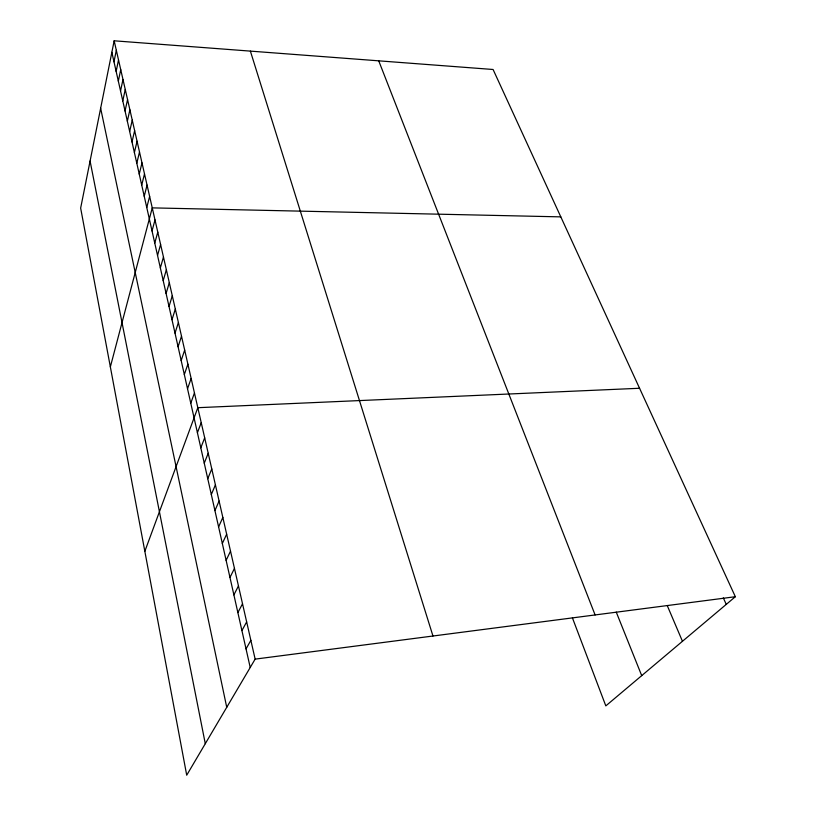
<?xml version="1.0" encoding="UTF-8"?>
<svg xmlns="http://www.w3.org/2000/svg" width="816" height="816" viewBox="0 0 816 816"><rect width="100%" height="100%" fill="white"/><g stroke="black" fill="none" stroke-linecap="round" stroke-linejoin="round"><path stroke-width="1.22" d="M114.158 40.8L80.651 208.09L186.711 775.2L255.143 659.124L114.158 40.8L493.088 69.493L735.349 596.72L605.819 705.881L572.414 617.855M113.985 61.792L116.321 50.296M116.147 71.39L118.514 59.915M118.33 81.11L120.737 69.646M120.544 90.943L122.981 79.499M122.777 100.888L125.256 89.474M125.042 110.966L127.561 99.572M127.337 121.166L129.887 109.793M129.662 131.488L132.253 120.146M132.008 141.943L134.64 130.621M134.395 152.531L137.057 141.239M136.802 163.251L139.505 151.99M139.24 174.114L141.994 162.884M141.719 185.11L144.503 173.91M144.228 196.248L147.053 185.089M146.758 207.529L149.634 196.411M110.354 366.894L152.255 207.876L560.806 216.872M152.031 230.948L154.999 219.912M154.765 243.107L157.784 232.121M157.539 255.439L160.599 244.494M160.344 267.934L163.465 257.04M163.2 280.612L166.362 269.77M166.087 293.464L169.31 282.673M169.024 306.5L172.288 295.769M171.992 319.719L175.318 309.05M175.012 333.132L178.398 322.524M178.072 346.739L181.509 336.202M181.172 360.539L184.671 350.074M184.324 374.554L187.884 364.16M187.527 388.773L191.148 378.451M190.771 403.206L194.453 392.965M144.84 551.3L197.819 407.694L639.56 388.263M197.411 432.725L201.226 422.657M200.807 447.821L204.683 437.845M204.255 463.162L208.202 453.278M207.754 478.727L211.783 468.945M211.313 494.547L215.414 484.867M214.924 510.612L219.096 501.034M218.596 526.932L222.839 517.466M222.329 543.507L226.654 534.174M226.124 560.357L230.52 551.147M229.969 577.483L234.457 568.395M233.886 594.895L238.456 585.939M237.864 612.592L242.525 603.779M241.913 630.584L246.656 621.914M246.024 648.883L250.869 640.356M255.143 659.124L735.349 596.72M723.302 597.873L726.26 604.381M667.233 605.533L682.462 641.294M616.253 612.112L641.713 675.638M378.726 60.833L595.109 614.948M250.379 51.112L432.97 636.021M111.853 52.316L250.216 667.488M100.643 108.253L226.736 707.309M90.076 161.027L205.285 743.682"/></g></svg>
